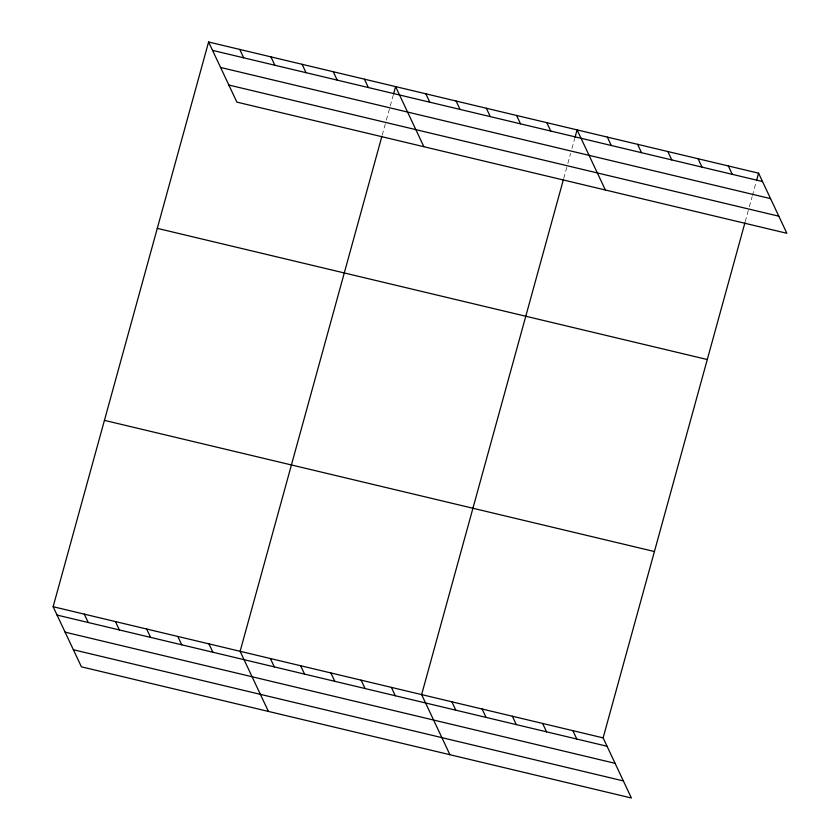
<?xml version="1.0" encoding="UTF-8"?>
<svg xmlns="http://www.w3.org/2000/svg" width="840" height="840" viewBox="0 0 840 840"><rect width="100%" height="100%" fill="white"/><g stroke="black" fill="none" stroke-linecap="round" stroke-linejoin="round"><path stroke-width="0.63" stroke-dasharray="4.2 3.15" d="M382.253 135.051L386.012 121.391M386.348 120.141L393.194 95.298M563.745 178.343L567.504 164.672M567.851 163.433L570.581 153.489M571.956 148.523L574.686 138.579M745.238 221.624L749.007 207.963M749.343 206.714L752.083 196.781M752.42 195.541L756.189 181.871"/><path stroke-width="1.26" d="M744.901 222.873L603.12 737.877L631.407 798L81.417 666.824L53.13 606.711L208.593 42L758.583 173.177L786.87 233.289L236.88 102.123L208.593 42M381.906 136.29L240.125 651.304L268.411 711.428M393.53 94.048L395.588 86.604L423.875 146.716M563.399 179.582L421.628 694.596L449.915 754.708M575.033 137.34L577.08 129.885L605.377 190.008M756.525 180.632L758.583 173.177M212.531 50.379L762.521 181.555M220.563 67.452L770.553 198.629M228.847 85.04L778.837 216.216M157.29 228.354L707.28 359.531M104.433 420.357L654.423 551.534M53.13 606.711L603.12 737.877M57.068 615.079L607.068 746.256M65.111 632.163L615.101 763.329M73.385 649.75L623.375 780.927M728.332 165.963L732.27 174.342M698.082 158.75L702.02 167.129M667.832 151.536L671.779 159.904M637.581 144.312L641.529 152.691M607.331 137.099L611.279 145.478M546.829 122.672L550.778 131.05M516.59 115.458L520.527 123.837M486.339 108.245L490.277 116.623M456.089 101.031L460.026 109.41M425.838 93.817L429.776 102.197M364.423 79.17L368.361 87.549M333.26 71.736L337.197 80.115M302.085 64.302L306.033 72.681M270.921 56.868L274.869 65.247M572.87 730.663L576.817 739.043M239.757 49.434L243.695 57.813M542.619 723.45L546.567 731.829M512.369 716.236L516.317 724.615M482.118 709.023L486.066 717.402M451.878 701.81L455.816 710.189M391.377 687.383L395.315 695.762M361.127 680.169L365.064 688.538M330.876 672.945L334.814 681.324M300.625 665.731L304.563 674.111M270.375 658.518L274.323 666.897M208.96 643.871L212.898 652.25M177.797 636.437L181.734 644.816M146.633 629.002L150.57 637.381M115.458 621.569L119.406 629.948M84.294 614.145L88.242 622.514"/></g></svg>
